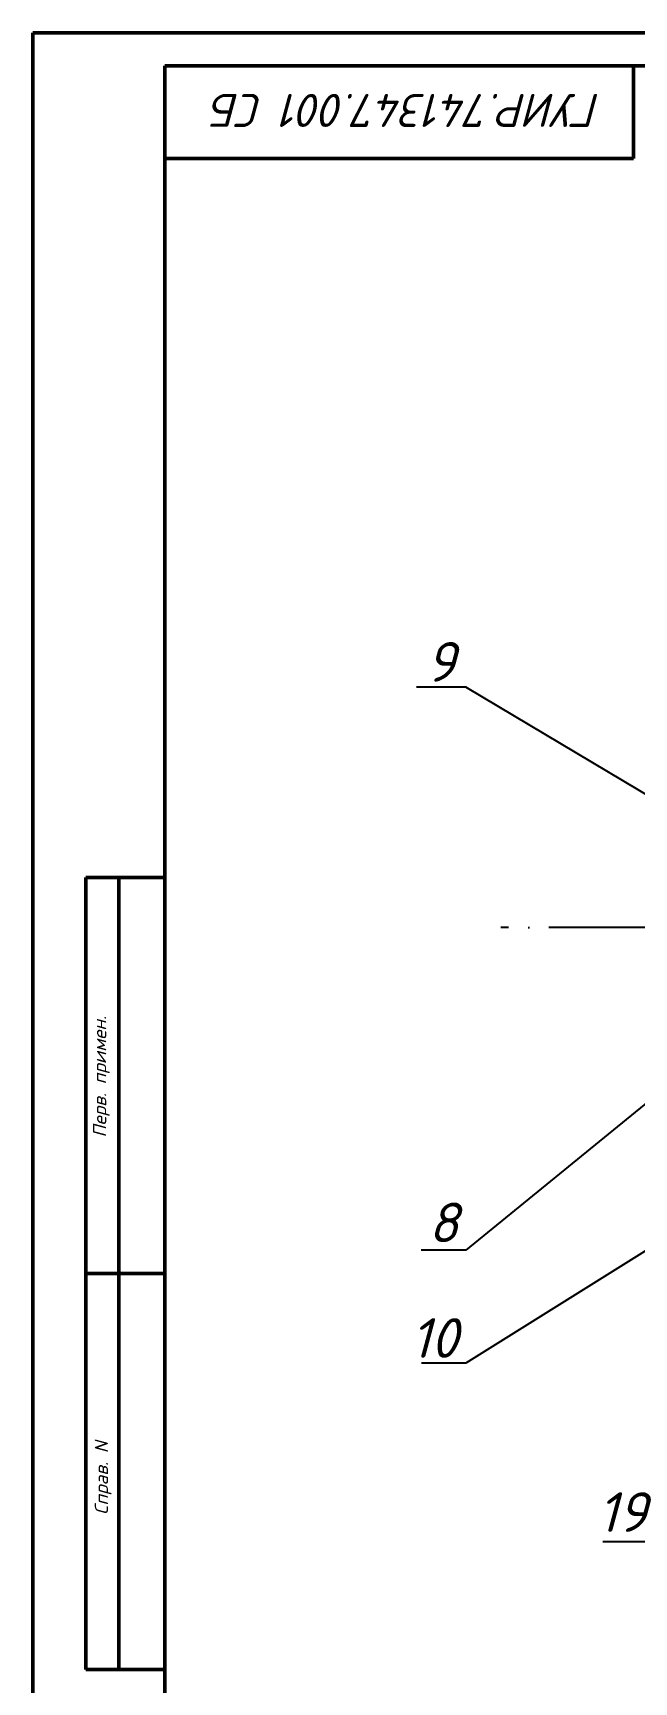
# Model space of a CAD drawing. Header units: millimetres. Extents: x -5427 to 3670, y -5891 to 948.
# Drawn here: x 1143.3 to 1234.4, y 87.5 to 337.4 of the extents above; entities that cross this region are included whole.
import ezdxf
from ezdxf.enums import TextEntityAlignment as Align

# ---------------------------------------------------------------- set-up
doc = ezdxf.new("R2010")
doc.units = ezdxf.units.MM
doc.header["$MEASUREMENT"] = 0
doc.linetypes.add('ACAD_ISO04W100', pattern=[30, 24, -3, 0, -3])
doc.layers.add('оси', color=1, linetype='ACAD_ISO04W100')
doc.layers.add('Толстые', color=7, linetype='Continuous', lineweight=50)
doc.layers.add('Тонкие', color=140, linetype='Continuous', lineweight=25)
doc.styles.get("Standard").update_dxf_attribs({"font": 'isocpeui.ttf'})
doc.styles.add('Для рамки', font='simplex.shx', dxfattribs={"oblique": 15, "height": 4})

# ---------------------------------------------------------------- blocks, each defined once
blk = doc.blocks.new('BORDER')
for p, q in [((1, 1), (0, 1)), ((0, 1), (0, 0))]:
    blk.add_line(p, q)

msp = doc.modelspace()

# ---------------------------------------------------------------- linework, layer by layer
at = {"layer": 'оси'}
msp.add_line((1335.733, 201.836), (1214.193, 201.836), dxfattribs=at)
at = {"layer": 'Толстые'}
msp.add_line((1163.259, 332.402), (1163.259, -77.598), dxfattribs=at)
for points in [[(1732.259, 332.402), (1163.259, 332.402)], [(1234.259, 318.402), (1234.259, 332.402)], [(1234.259, 318.402), (1164.259, 318.402), (1163.259, 318.402)], [(1151.259, 209.402), (1151.259, 89.402)], [(1163.259, 209.402), (1151.259, 209.402)], [(1156.259, 209.402), (1156.259, 89.402)], [(1163.259, 149.402), (1151.259, 149.402)], [(1163.259, 89.402), (1151.259, 89.402)]]:
    msp.add_lwpolyline(points, dxfattribs=at)
at = {"layer": 'Тонкие'}
for p, q in [((1208.88, 238.27), (1201.387, 238.27)), ((1258.669, 208.583), (1208.88, 238.27)), ((1252.438, 188.474), (1208.88, 152.968)), ((1259.815, 167.695), (1208.88, 135.844)), ((1208.88, 152.968), (1202.08, 152.968)), ((1208.88, 135.844), (1202.143, 135.844)), ((1237.385, 108.72), (1229.61, 108.72))]:
    msp.add_line(p, q, dxfattribs=at)

# ---------------------------------------------------------------- block references
at = {"layer": 'Толстые', "xscale": 594, "yscale": 420, "zscale": 594}
msp.add_blockref('BORDER', (1143.259, -82.598), dxfattribs=at)

# ---------------------------------------------------------------- texts
at = {"layer": 'Тонкие'}
msp.add_text('ГУИР.741347.001 СБ', height=5, rotation=180, dxfattribs=at).set_placement((1229.38, 328.167))
for s, p in [('9', (1202.822, 239.105)), ('8', (1203.188, 154.148)), ('10', (1200.515, 136.638)), ('19', (1228.869, 110.256))]:
    msp.add_text(s, height=6, dxfattribs=at).set_placement(p)
at = {"layer": 'Тонкие', "style": 'Для рамки', "oblique": 15}
for s, p in [('Перв. примен.', (1154.361, 179.222)), ('Справ. N', (1154.63, 118.402))]:
    msp.add_text(s, height=2, rotation=90, dxfattribs=at).set_placement(p, align=Align.CENTER)

doc.saveas('drawing.dxf')
